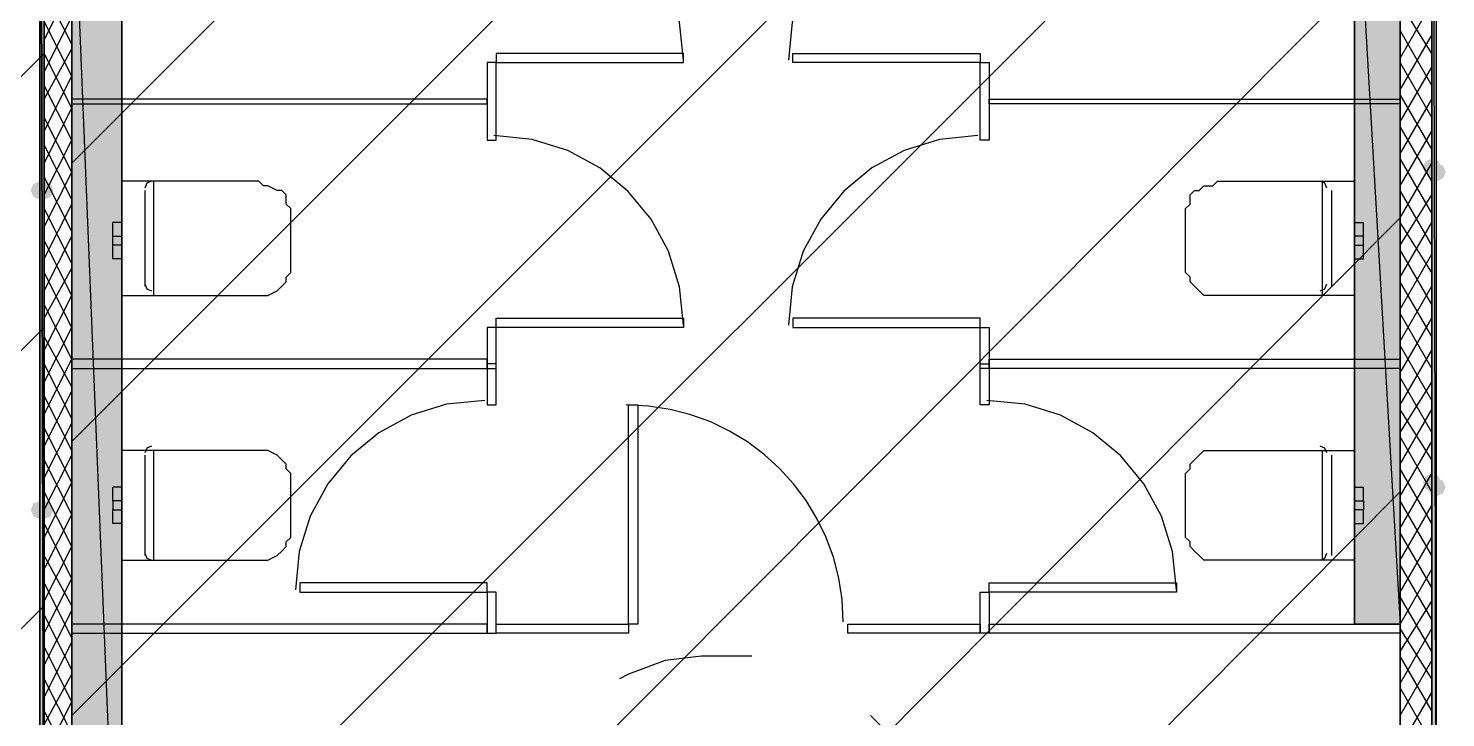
# Model space of a CAD drawing. Header units: millimetres. Extents: x 0 to 420, y 0 to 297.
# Drawn here: x 377.72 to 390.86, y 157.2 to 163.6 of the extents above; entities that cross this region are included whole.
import ezdxf

# ---------------------------------------------------------------- set-up
doc = ezdxf.new("R2010")
doc.units = ezdxf.units.MM
doc.layers.get('0').update_dxf_attribs({"linetype": 'CONTINUOUS'})

msp = doc.modelspace()

# ---------------------------------------------------------------- hatches: boundary and pattern name
at = {"true_color": 0x000007}
h = msp.add_hatch(color=0, dxfattribs=at)
h.paths.add_polyline_path([(377.867333, 170.942), (377.825, 170.942), (377.867333, 153.246667)], flags=0)
h.paths.add_polyline_path([(377.825, 170.942), (377.867333, 153.246667), (377.825, 153.246667)], flags=0)
h = msp.add_hatch(color=0, dxfattribs=at)
h.paths.add_polyline_path([(390.779, 170.942), (390.736667, 170.942), (390.779, 153.585333)], flags=0)
h.paths.add_polyline_path([(390.736667, 170.942), (390.779, 153.585333), (390.736667, 153.585333)], flags=0)
h = msp.add_hatch(color=0, dxfattribs=at)
h.paths.add_polyline_path([(378.587, 165.396333), (378.121333, 165.396333), (378.587, 153.924)], flags=0)
h.paths.add_polyline_path([(378.121333, 165.396333), (378.587, 153.924), (378.121333, 153.924)], flags=0)
h = msp.add_hatch(color=0, dxfattribs=at)
h.paths.add_polyline_path([(390.440333, 165.396333), (390.017, 165.396333), (390.440333, 158.072667)], flags=0)
h.paths.add_polyline_path([(390.017, 165.396333), (390.440333, 158.072667), (390.017, 158.072667)], flags=0)
at = {"true_color": 0x0000fe}
for points in [[(390.821333, 162.306), (390.796462, 162.246204), (390.736667, 162.221333), (390.676871, 162.246204), (390.652, 162.306), (390.676871, 162.365796), (390.736667, 162.390667), (390.796462, 162.365796)], [(390.863667, 162.263667), (390.838796, 162.203871), (390.779, 162.179), (390.719204, 162.203871), (390.694333, 162.263667), (390.719204, 162.323462), (390.779, 162.348333), (390.838796, 162.323463)], [(377.909667, 162.094333), (377.884796, 162.034538), (377.825, 162.009667), (377.765204, 162.034538), (377.740333, 162.094333), (377.765204, 162.154129), (377.825, 162.179), (377.884796, 162.154129)], [(377.952, 162.094333), (377.927129, 162.034538), (377.867333, 162.009667), (377.807538, 162.034538), (377.782667, 162.094333), (377.807537, 162.154129), (377.867333, 162.179), (377.927129, 162.154129)], [(390.821333, 159.385), (390.796462, 159.325204), (390.736667, 159.300333), (390.676871, 159.325204), (390.652, 159.385), (390.676871, 159.444796), (390.736667, 159.469667), (390.796462, 159.444796)], [(390.863667, 159.342667), (390.838796, 159.282871), (390.779, 159.258), (390.719204, 159.282871), (390.694333, 159.342667), (390.719204, 159.402462), (390.779, 159.427333), (390.838796, 159.402463)], [(377.909667, 159.131), (377.884796, 159.071204), (377.825, 159.046333), (377.765204, 159.071204), (377.740333, 159.131), (377.765204, 159.190796), (377.825, 159.215667), (377.884796, 159.190796)], [(377.952, 159.131), (377.927129, 159.071204), (377.867333, 159.046333), (377.807538, 159.071204), (377.782667, 159.131), (377.807537, 159.190796), (377.867333, 159.215667), (377.927129, 159.190796)]]:
    msp.add_hatch(color=0, dxfattribs=at).paths.add_polyline_path(points, flags=0)
at = {"true_color": 0x000007}
for points in [[(378.587, 162.052), (378.562129, 161.992204), (378.502333, 161.967333), (378.442538, 161.992204), (378.417667, 162.052), (378.442537, 162.111796), (378.502333, 162.136667), (378.562129, 162.111796)], [(390.186333, 162.052), (390.161462, 161.992204), (390.101667, 161.967333), (390.041871, 161.992204), (390.017, 162.052), (390.041871, 162.111796), (390.101667, 162.136667), (390.161462, 162.111796)], [(378.587, 160.189333), (378.562129, 160.129537), (378.502333, 160.104667), (378.442538, 160.129537), (378.417667, 160.189333), (378.442537, 160.249129), (378.502333, 160.274), (378.562129, 160.249129)], [(390.186333, 160.189333), (390.161462, 160.129537), (390.101667, 160.104667), (390.041871, 160.129537), (390.017, 160.189333), (390.041871, 160.249129), (390.101667, 160.274), (390.161462, 160.249129)], [(378.587, 158.369), (378.562129, 158.309204), (378.502333, 158.284333), (378.442538, 158.309204), (378.417667, 158.369), (378.442537, 158.428796), (378.502333, 158.453667), (378.562129, 158.428796)], [(390.186333, 158.369), (390.161462, 158.309204), (390.101667, 158.284333), (390.041871, 158.309204), (390.017, 158.369), (390.041871, 158.428796), (390.101667, 158.453667), (390.161462, 158.428796)]]:
    msp.add_hatch(color=0, dxfattribs=at).paths.add_polyline_path(points, flags=0)

# ---------------------------------------------------------------- linework, layer by layer
at = {"color": 0, "true_color": 0x000020}
for points in [[(378.121334, 162.348333), (390.440333, 174.667333)], [(378.121334, 159.765999), (390.440333, 172.084999)], [(378.121334, 157.225999), (390.440333, 169.544999)], [(378.121334, 154.643666), (390.440333, 166.962666)], [(379.264333, 153.204333), (390.440333, 164.422666)], [(381.846667, 153.204333), (390.440333, 161.840333)], [(384.386667, 153.204333), (390.440333, 159.300333)]]:
    msp.add_lwpolyline(points, dxfattribs=at)
at = {"color": 0, "true_color": 0x000007}
for points in [[(390.736667, 118.448667), (390.736667, 173.439667)], [(377.867333, 170.942), (377.867333, 153.246667), (377.825, 170.942), (377.825, 153.246667)], [(390.736667, 153.585333), (390.736667, 170.942), (390.779, 153.585333), (390.779, 170.942)], [(378.121333, 153.204333), (378.121333, 165.396333)], [(390.440333, 165.396333), (390.440333, 153.204333)], [(383.794, 163.300833), (383.758308, 163.654899), (383.65594, 163.984675), (383.493962, 164.283099), (383.279438, 164.543105), (383.019432, 164.757629), (382.721009, 164.919607), (382.391232, 165.021974), (382.037167, 165.057667)], [(386.5245, 165.057667), (386.170435, 165.021974), (385.840658, 164.919607), (385.542234, 164.757629), (385.282228, 164.543105), (385.067704, 164.283099), (384.905726, 163.984675), (384.803359, 163.654899), (384.767667, 163.300833)], [(377.867333, 164.380333), (377.867333, 153.204333)], [(377.867333, 163.491333), (378.121333, 163.999333)], [(378.121333, 163.449), (377.867333, 163.957)], [(390.440333, 163.322), (390.736667, 163.83)], [(390.736667, 163.364333), (390.440333, 163.83)], [(377.867333, 163.195), (378.121333, 163.703)], [(378.121333, 163.152667), (377.867333, 163.660667)], [(390.736667, 163.068), (390.440333, 163.576)], [(390.440333, 163.025667), (390.736667, 163.533667)], [(377.867333, 162.941), (378.121333, 163.406667)], [(378.121333, 162.856333), (377.867333, 163.364333)], [(390.736667, 162.771667), (390.440333, 163.279667)], [(377.867333, 162.644667), (378.121333, 163.152667)], [(390.440333, 162.729333), (390.736667, 163.237333)], [(378.121333, 162.56), (377.867333, 163.068)], [(390.736667, 162.475333), (390.440333, 162.983333)], [(390.440333, 162.433), (390.736667, 162.941)], [(377.867333, 162.348333), (378.121333, 162.856333)], [(378.121333, 162.263667), (377.867333, 162.771667)], [(383.794, 160.8455), (383.758308, 161.199565), (383.65594, 161.529342), (383.493962, 161.827766), (383.279438, 162.087772), (383.019432, 162.302296), (382.721009, 162.464274), (382.391232, 162.566641), (382.037167, 162.602333)], [(386.5245, 162.602333), (386.170435, 162.566641), (385.840658, 162.464274), (385.542234, 162.302296), (385.282228, 162.087772), (385.067704, 161.827766), (384.905726, 161.529342), (384.803359, 161.199565), (384.767667, 160.8455)], [(390.736667, 162.179), (390.440333, 162.687)], [(390.440333, 162.136667), (390.736667, 162.644667)], [(377.867333, 162.052), (378.121333, 162.56)], [(378.121333, 162.009667), (377.867333, 162.517667)], [(390.736667, 161.882667), (390.440333, 162.390667)], [(390.440333, 161.840333), (390.736667, 162.348333)], [(377.867333, 161.755667), (378.121333, 162.263667)], [(378.121333, 161.713333), (377.867333, 162.221333)], [(378.862167, 162.179), (378.817272, 162.160394), (378.798667, 162.1155)], [(378.798667, 162.094333), (378.798667, 161.628667)], [(378.883333, 161.120667), (378.883333, 162.179)], [(389.763, 162.1155), (389.744395, 162.160394), (389.6995, 162.179)], [(389.720667, 161.120667), (389.720667, 162.179)], [(389.805333, 162.094333), (389.805333, 161.628667)], [(390.736667, 161.586333), (390.440333, 162.094333)], [(377.867333, 161.459333), (378.121333, 161.967333)], [(390.440333, 161.586333), (390.736667, 162.052)], [(378.121333, 161.417), (377.867333, 161.925)], [(378.502333, 161.671), (378.502333, 161.755667), (378.502333, 161.798)], [(378.587, 161.798), (378.502333, 161.798)], [(378.587, 161.671), (378.587, 161.755667), (378.587, 161.798)], [(390.017, 161.671), (390.017, 161.755667), (390.017, 161.798)], [(390.017, 161.798), (390.101667, 161.798)], [(390.101667, 161.671), (390.101667, 161.755667), (390.101667, 161.798)], [(390.440333, 161.29), (390.736667, 161.798)], [(390.736667, 161.332333), (390.440333, 161.798)], [(377.867333, 161.163), (378.121333, 161.671)], [(378.121333, 161.120667), (377.867333, 161.628667)], [(378.587, 161.586333), (378.502333, 161.586333), (378.502333, 161.628667), (378.502333, 161.671), (378.587, 161.671)], [(378.502333, 161.459333), (378.502333, 161.544), (378.502333, 161.586333)], [(378.587, 161.586333), (378.587, 161.628667), (378.587, 161.671)], [(378.587, 161.459333), (378.587, 161.544), (378.587, 161.586333)], [(378.798667, 161.628667), (378.798667, 161.205333)], [(389.805333, 161.628667), (389.805333, 161.205333)], [(390.017, 161.586333), (390.017, 161.628667), (390.017, 161.671)], [(390.017, 161.586333), (390.101667, 161.586333), (390.101667, 161.628667), (390.101667, 161.671), (390.017, 161.671)], [(390.017, 161.459333), (390.017, 161.544), (390.017, 161.586333)], [(390.101667, 161.459333), (390.101667, 161.544), (390.101667, 161.586333)], [(378.587, 161.459333), (378.502333, 161.459333)], [(390.017, 161.459333), (390.101667, 161.459333)], [(390.736667, 161.036), (390.440333, 161.544)], [(390.440333, 160.993667), (390.736667, 161.501667)], [(377.867333, 160.909), (378.121333, 161.374667)], [(378.121333, 160.824333), (377.867333, 161.332333)], [(378.798667, 161.2265), (378.817272, 161.181605), (378.862167, 161.163)], [(389.6995, 161.163), (389.744395, 161.181605), (389.763, 161.2265)], [(390.736667, 160.739667), (390.440333, 161.247667)], [(390.440333, 160.697333), (390.736667, 161.205333)], [(377.867333, 160.612667), (378.121333, 161.120667)], [(378.121333, 160.528), (377.867333, 161.036)], [(390.736667, 160.443333), (390.440333, 160.951333)], [(390.440333, 160.401), (390.736667, 160.909)], [(377.867333, 160.316333), (378.121333, 160.824333)], [(378.121333, 160.274), (377.867333, 160.739667)], [(390.736667, 160.147), (390.440333, 160.655)], [(377.867333, 160.02), (378.121333, 160.528)], [(390.440333, 160.104667), (390.736667, 160.612667)], [(378.121333, 159.977667), (377.867333, 160.485667)], [(377.867333, 159.723667), (378.121333, 160.231667)], [(390.736667, 159.850667), (390.440333, 160.358667)], [(390.440333, 159.850667), (390.736667, 160.316333)], [(378.121333, 159.681333), (377.867333, 160.189333)], [(381.9525, 160.147), (381.598435, 160.111308), (381.268658, 160.00894), (380.970234, 159.846963), (380.710228, 159.632438), (380.495704, 159.372432), (380.333726, 159.074009), (380.231359, 158.744232), (380.195667, 158.390167)], [(385.275667, 158.093833), (385.265285, 158.299433), (385.234815, 158.499092), (385.185265, 158.691801), (385.117648, 158.876549), (385.032974, 159.052325), (384.932253, 159.218118), (384.816497, 159.372918), (384.686715, 159.515715), (384.543918, 159.645497), (384.389118, 159.761253), (384.223325, 159.861974), (384.047549, 159.946648), (383.862801, 160.014265), (383.670092, 160.063815), (383.470433, 160.094285), (383.264833, 160.104667)], [(388.366, 158.390167), (388.330308, 158.744232), (388.22794, 159.074009), (388.065962, 159.372432), (387.851438, 159.632438), (387.591432, 159.846962), (387.293009, 160.00894), (386.963232, 160.111308), (386.609167, 160.147)], [(390.440333, 159.554333), (390.736667, 160.062333)], [(390.736667, 159.596667), (390.440333, 160.062333)], [(377.867333, 159.427333), (378.121333, 159.935333)], [(378.121333, 159.385), (377.867333, 159.893)], [(378.862167, 159.723667), (378.817272, 159.705061), (378.798667, 159.660167)], [(389.763, 159.660167), (389.744395, 159.705061), (389.6995, 159.723667)], [(390.736667, 159.300333), (390.440333, 159.808333)], [(390.440333, 159.258), (390.736667, 159.766)], [(377.867333, 159.131), (378.121333, 159.639)], [(378.121333, 159.088667), (377.867333, 159.596667)], [(378.798667, 159.639), (378.798667, 159.173333)], [(378.883333, 158.665333), (378.883333, 159.681333)], [(389.720667, 158.665333), (389.720667, 159.681333)], [(389.805333, 159.639), (389.805333, 159.173333)], [(390.736667, 159.004), (390.440333, 159.512)], [(390.440333, 158.961667), (390.736667, 159.469667)], [(377.867333, 158.877), (378.121333, 159.385)], [(378.502333, 159.215667), (378.502333, 159.300333), (378.502333, 159.342667)], [(378.587, 159.342667), (378.502333, 159.342667)], [(378.587, 159.215667), (378.587, 159.300333), (378.587, 159.342667)], [(390.017, 159.215667), (390.017, 159.300333), (390.017, 159.342667)], [(390.017, 159.342667), (390.101667, 159.342667)], [(390.101667, 159.215667), (390.101667, 159.300333), (390.101667, 159.342667)], [(378.121333, 158.792333), (377.867333, 159.300333)], [(378.587, 159.215667), (378.502333, 159.215667), (378.502333, 159.173333), (378.502333, 159.131), (378.587, 159.131)], [(378.587, 159.215667), (378.587, 159.173333), (378.587, 159.131)], [(390.017, 159.215667), (390.017, 159.173333), (390.017, 159.131)], [(390.017, 159.215667), (390.101667, 159.215667), (390.101667, 159.173333), (390.101667, 159.131), (390.017, 159.131)], [(390.736667, 158.707667), (390.440333, 159.215667)], [(377.867333, 158.580667), (378.121333, 159.088667)], [(378.502333, 159.004), (378.502333, 159.046333), (378.502333, 159.131)], [(378.587, 159.004), (378.587, 159.046333), (378.587, 159.131)], [(378.798667, 159.173333), (378.798667, 158.707667)], [(389.805333, 159.173333), (389.805333, 158.707667)], [(390.017, 159.004), (390.017, 159.046333), (390.017, 159.131)], [(390.101667, 159.004), (390.101667, 159.046333), (390.101667, 159.131)], [(390.440333, 158.665333), (390.736667, 159.173333)], [(378.121333, 158.496), (377.867333, 159.004)], [(378.587, 159.004), (378.502333, 159.004)], [(390.017, 159.004), (390.101667, 159.004)], [(390.736667, 158.411333), (390.440333, 158.919333)], [(377.867333, 158.284333), (378.121333, 158.792333)], [(390.440333, 158.369), (390.736667, 158.877)], [(378.121333, 158.242), (377.867333, 158.707667)], [(378.798667, 158.728833), (378.817272, 158.683939), (378.862167, 158.665333)], [(389.6995, 158.665333), (389.744395, 158.683939), (389.763, 158.728833)], [(390.736667, 158.115), (390.440333, 158.623)], [(390.440333, 158.072667), (390.736667, 158.580667)], [(377.867333, 157.988), (378.121333, 158.496)], [(378.121333, 157.945667), (377.867333, 158.453667)], [(390.736667, 157.818667), (390.440333, 158.326667)], [(390.440333, 157.818667), (390.736667, 158.284333)], [(377.867333, 157.691667), (378.121333, 158.199667)], [(378.121333, 157.649333), (377.867333, 158.157333)], [(390.440333, 157.522333), (390.736667, 158.030333)], [(390.736667, 157.564667), (390.440333, 158.030333)], [(377.867333, 157.395333), (378.121333, 157.903333)], [(378.121333, 157.353), (377.867333, 157.861)], [(384.429, 157.776333), (384.302, 157.776333), (383.963333, 157.776333), (383.624667, 157.734), (383.286, 157.607), (383.201333, 157.564667)], [(390.736667, 157.268333), (390.440333, 157.776333)], [(377.867333, 157.141333), (378.121333, 157.607)], [(390.440333, 157.226), (390.736667, 157.734)], [(378.121333, 157.056667), (377.867333, 157.564667)], [(390.736667, 156.972), (390.440333, 157.48)], [(377.867333, 156.845), (378.121333, 157.353)], [(390.440333, 156.929667), (390.736667, 157.437667)], [(378.121333, 156.760333), (377.867333, 157.268333)], [(386.122333, 156.083), (386.037667, 156.421667), (385.910667, 156.718), (385.741333, 157.014333), (385.529667, 157.226)]]:
    msp.add_lwpolyline(points, dxfattribs=at)
for points in [[(377.867333, 170.942), (377.825, 170.942), (377.867333, 153.246667)], [(377.825, 170.942), (377.867333, 153.246667), (377.825, 153.246667)], [(377.867333, 153.246667), (377.867333, 170.942), (377.825, 170.942), (377.825, 153.246667)], [(377.867333, 153.246667), (377.867333, 170.942), (377.825, 170.942), (377.825, 153.246667)], [(390.779, 170.942), (390.736667, 170.942), (390.779, 153.585333)], [(390.736667, 170.942), (390.779, 153.585333), (390.736667, 153.585333)], [(390.736667, 170.942), (390.736667, 153.585333), (390.779, 153.585333), (390.779, 170.942)], [(390.736667, 170.942), (390.736667, 153.585333), (390.779, 153.585333), (390.779, 170.942)], [(378.587, 165.396333), (378.121333, 165.396333), (378.587, 153.924)], [(378.121333, 165.396333), (378.587, 153.924), (378.121333, 153.924)], [(378.587, 165.396333), (378.587, 153.924), (378.121333, 153.924), (378.121333, 165.396333)], [(390.440333, 165.396333), (390.017, 165.396333), (390.440333, 158.072667)], [(390.017, 165.396333), (390.440333, 158.072667), (390.017, 158.072667)], [(390.440333, 165.396333), (390.017, 165.396333), (390.017, 158.072667), (390.440333, 158.072667)], [(377.867333, 153.204333), (377.867333, 164.380333), (361.272667, 164.380333), (361.272667, 153.204333)], [(381.973667, 162.941), (381.973667, 162.56), (382.058333, 162.56), (382.058333, 162.941), (382.058333, 163.279667), (381.973667, 163.279667)], [(382.058333, 163.279667), (383.794, 163.279667), (383.794, 163.364333), (382.058333, 163.364333)], [(386.545667, 163.279667), (384.81, 163.279667), (384.81, 163.364333), (386.545667, 163.364333)], [(386.630333, 162.941), (386.630333, 162.56), (386.545667, 162.56), (386.545667, 162.941), (386.545667, 163.279667), (386.630333, 163.279667)], [(378.121333, 162.941), (378.121333, 162.898667), (381.973667, 162.898667), (381.973667, 162.941)], [(390.440333, 162.941), (390.440333, 162.898667), (386.630333, 162.898667), (386.630333, 162.941)], [(380.153333, 161.882667), (380.153333, 161.925), (380.111, 161.967333), (380.111, 162.052), (380.068667, 162.094333), (380.026333, 162.094333), (379.941667, 162.136667), (379.899333, 162.136667), (379.857, 162.179), (378.587, 162.179), (378.587, 161.120667), (379.857, 161.120667), (379.899333, 161.120667), (379.941667, 161.120667), (380.026333, 161.163), (380.068667, 161.205333), (380.111, 161.247667), (380.111, 161.29), (380.153333, 161.332333), (380.153333, 161.417)], [(388.450667, 161.882667), (388.450667, 161.925), (388.493, 161.967333), (388.493, 162.052), (388.535333, 162.094333), (388.577667, 162.094333), (388.62, 162.136667), (388.704667, 162.136667), (388.747, 162.179), (390.017, 162.179), (390.017, 161.120667), (388.747, 161.120667), (388.704667, 161.120667), (388.62, 161.120667), (388.577667, 161.163), (388.535333, 161.205333), (388.493, 161.247667), (388.493, 161.29), (388.450667, 161.332333), (388.450667, 161.417)], [(378.587, 162.009667), (378.587, 161.29)], [(390.017, 162.009667), (390.017, 161.29)], [(382.058333, 160.824333), (382.058333, 160.909), (383.794, 160.909), (383.794, 160.824333), (382.058333, 160.824333), (381.973667, 160.824333), (381.973667, 160.443333), (382.058333, 160.443333)], [(386.545667, 160.824333), (386.545667, 160.909), (384.81, 160.909), (384.81, 160.824333), (386.545667, 160.824333), (386.630333, 160.824333), (386.630333, 160.443333), (386.545667, 160.443333)], [(378.121333, 160.528), (378.121333, 160.443333), (381.973667, 160.443333), (381.973667, 160.528)], [(390.440333, 160.528), (390.440333, 160.443333), (386.630333, 160.443333), (386.630333, 160.528)], [(382.058333, 160.485667), (381.973667, 160.485667), (381.973667, 160.104667), (382.058333, 160.104667)], [(386.545667, 160.485667), (386.630333, 160.485667), (386.630333, 160.104667), (386.545667, 160.104667)], [(383.286, 158.072667), (383.286, 160.104667), (383.370667, 160.104667), (383.370667, 158.072667)], [(380.153333, 159.427333), (380.153333, 159.469667), (380.111, 159.512), (380.111, 159.554333), (380.068667, 159.596667), (380.026333, 159.639), (379.941667, 159.681333), (379.899333, 159.681333), (379.857, 159.681333), (378.587, 159.681333), (378.587, 158.665333), (379.857, 158.665333), (379.899333, 158.665333), (379.941667, 158.665333), (380.026333, 158.707667), (380.068667, 158.75), (380.111, 158.792333), (380.111, 158.834667), (380.153333, 158.877), (380.153333, 158.961667)], [(388.450667, 159.427333), (388.450667, 159.469667), (388.493, 159.512), (388.493, 159.554333), (388.535333, 159.596667), (388.577667, 159.639), (388.62, 159.681333), (388.704667, 159.681333), (388.747, 159.681333), (390.017, 159.681333), (390.017, 158.665333), (388.747, 158.665333), (388.704667, 158.665333), (388.62, 158.665333), (388.577667, 158.707667), (388.535333, 158.75), (388.493, 158.792333), (388.493, 158.834667), (388.450667, 158.877), (388.450667, 158.961667)], [(378.587, 159.554333), (378.587, 158.834667)], [(390.017, 159.554333), (390.017, 158.834667)], [(381.973667, 158.453667), (380.238, 158.453667), (380.238, 158.369), (381.973667, 158.369)], [(386.630333, 158.453667), (388.366, 158.453667), (388.366, 158.369), (386.630333, 158.369)], [(382.058333, 158.369), (381.973667, 158.369), (381.973667, 157.988), (382.058333, 157.988)], [(386.545667, 158.369), (386.630333, 158.369), (386.630333, 157.988), (386.545667, 157.988)], [(378.121333, 158.072667), (378.121333, 157.988), (381.973667, 157.988), (381.973667, 158.072667)], [(383.286, 158.072667), (383.286, 157.988), (382.058333, 157.988), (382.058333, 158.072667)], [(386.545667, 158.072667), (386.545667, 157.988), (385.318, 157.988), (385.318, 158.072667)], [(390.440333, 158.072667), (390.440333, 157.988), (386.630333, 157.988), (386.630333, 158.072667)]]:
    msp.add_lwpolyline(points, close=True, dxfattribs=at)
at = {"color": 0, "true_color": 0x000068}
msp.add_lwpolyline([(378.121333, 165.692667), (382.820333, 165.692667), (382.820333, 165.396333), (378.121333, 165.396333), (378.121333, 153.204333), (390.440333, 153.204333), (390.440333, 165.396333), (385.783667, 165.396333), (385.783667, 165.692667), (390.440333, 165.692667), (390.440333, 170.307), (378.121333, 170.307)], close=True, dxfattribs=at)
at = {"color": 0, "true_color": 0x000004}
for points in [[(332.909334, 118.448666), (377.867334, 163.364333)], [(335.491667, 118.448666), (377.867334, 160.824333)], [(338.031667, 118.448666), (377.867334, 158.241999)]]:
    msp.add_lwpolyline(points, dxfattribs=at)

doc.saveas('drawing.dxf')
